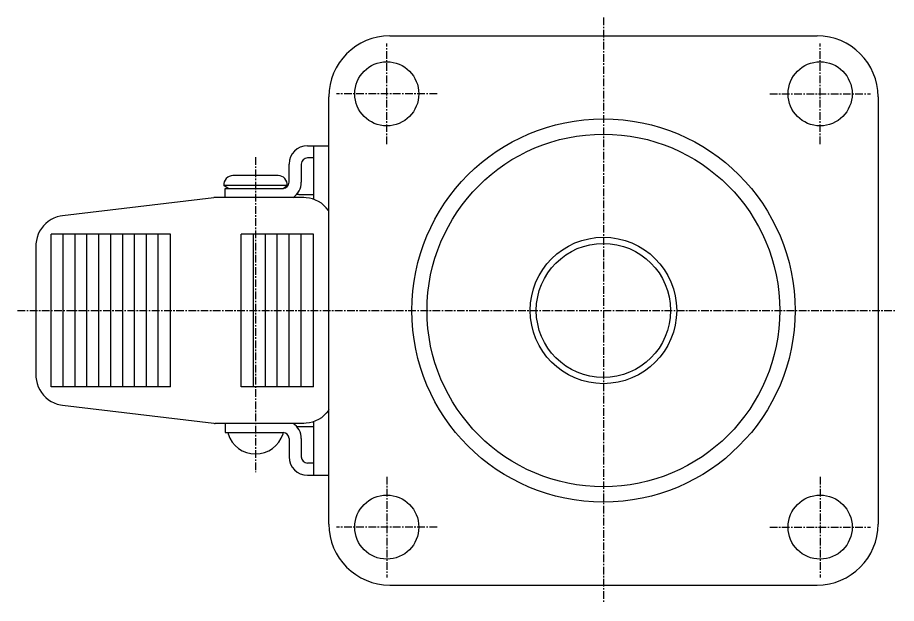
# Model space of a CAD drawing. Extents: x -3314 to -3051, y -50 to 346.
# Drawn here: x -3194.6 to -3050.6, y 249.5 to 345.5 of the extents above; entities that cross this region are included whole.
import ezdxf

# ---------------------------------------------------------------- set-up
doc = ezdxf.new("R2010")
doc.units = 0
doc.linetypes.add('CENTER', pattern=[2, 1.25, -0.25, 0.25, -0.25])
doc.layers.get('0').update_dxf_attribs({"linetype": 'CONTINUOUS'})
doc.layers.add('CENTER', color=1, linetype='CENTER')

msp = doc.modelspace()

# ---------------------------------------------------------------- linework, layer by layer
at = {"color": 7, "linetype": 'CONTINUOUS'}
for p, q in [((-3133.62, 342.55), (-3063.62, 342.55)), ((-3143.62, 262.55), (-3143.62, 332.55)), ((-3053.62, 332.55), (-3053.62, 262.55)), ((-3147.12, 324.55), (-3143.62, 324.55)), ((-3146.12, 324.55), (-3146.12, 315.77)), ((-3146.12, 322.55), (-3147.12, 322.55)), ((-3150.12, 318.55), (-3150.12, 321.55)), ((-3148.12, 321.55), (-3148.12, 318.55)), ((-3151.92, 319.65), (-3159.32, 319.65)), ((-3160.12, 317.55), (-3160.82, 318.04)), ((-3150.42, 318.04), (-3160.82, 318.04)), ((-3160.62, 317.55), (-3151.12, 317.55)), ((-3160.62, 316.05), (-3160.62, 317.55)), ((-3151.12, 317.55), (-3150.42, 318.04)), ((-3162.44, 316.03), (-3187.26, 313.06)), ((-3147.7, 316.05), (-3162.21, 316.05)), ((-3148.55, 316.55), (-3146.12, 316.55)), ((-3169.54, 310.05), (-3189.13, 310.05)), ((-3189.13, 285.05), (-3189.13, 310.05)), ((-3187.14, 285.05), (-3187.14, 310.05)), ((-3185.19, 285.05), (-3185.19, 310.05)), ((-3183.24, 285.05), (-3183.24, 310.05)), ((-3181.29, 285.05), (-3181.29, 310.05)), ((-3179.34, 285.05), (-3179.34, 310.05)), ((-3177.39, 285.05), (-3177.39, 310.05)), ((-3175.44, 285.05), (-3175.44, 310.05)), ((-3173.5, 285.05), (-3173.5, 310.05)), ((-3171.55, 285.05), (-3171.55, 310.05)), ((-3169.54, 285.05), (-3169.54, 310.05)), ((-3157.95, 285.05), (-3157.95, 310.05)), ((-3146.15, 310.05), (-3157.95, 310.05)), ((-3155.95, 285.05), (-3155.95, 310.05)), ((-3154, 285.05), (-3154, 310.05)), ((-3152.06, 285.05), (-3152.06, 310.05)), ((-3150.11, 285.05), (-3150.11, 310.05)), ((-3148.16, 285.05), (-3148.16, 310.05)), ((-3146.15, 285.05), (-3146.15, 310.05)), ((-3191.61, 308.09), (-3191.61, 287)), ((-3169.54, 285.05), (-3189.13, 285.05)), ((-3146.15, 285.05), (-3157.95, 285.05)), ((-3187.26, 282.03), (-3162.44, 279.06)), ((-3147.7, 279.05), (-3162.21, 279.05)), ((-3160.62, 279.05), (-3160.62, 277.55)), ((-3148.55, 278.55), (-3146.12, 278.55)), ((-3146.12, 279.32), (-3146.12, 270.55)), ((-3160.62, 277.55), (-3151.12, 277.55)), ((-3160.12, 277.55), (-3160.12, 277.35)), ((-3151.12, 277.35), (-3151.12, 277.55)), ((-3150.12, 276.55), (-3150.12, 273.55)), ((-3148.12, 276.55), (-3148.12, 273.55)), ((-3146.12, 272.55), (-3147.12, 272.55)), ((-3147.12, 270.55), (-3143.62, 270.55)), ((-3133.62, 252.55), (-3063.62, 252.55))]:
    msp.add_line(p, q, dxfattribs=at)
at = {"color": 7, "linetype": 'CONTINUOUS', "flags": 128}
for points in [[(-3143.62, 313.83), (-3143.69, 313.95), (-3144.03, 314.38), (-3144.41, 314.76), (-3144.83, 315.11), (-3145.28, 315.4), (-3145.77, 315.64), (-3146.27, 315.83), (-3146.79, 315.96), (-3147.33, 316.03), (-3147.7, 316.05)], [(-3187.26, 313.06), (-3187.62, 313), (-3188.14, 312.87), (-3188.65, 312.68), (-3189.12, 312.44), (-3189.57, 312.14), (-3189.99, 311.8), (-3190.37, 311.41), (-3190.7, 310.99), (-3190.99, 310.53), (-3191.22, 310.04), (-3191.4, 309.52), (-3191.53, 308.99), (-3191.6, 308.45), (-3191.61, 308.09)], [(-3191.61, 287), (-3191.59, 286.63), (-3191.53, 286.09), (-3191.4, 285.56), (-3191.22, 285.04), (-3190.98, 284.55), (-3190.69, 284.09), (-3190.35, 283.66), (-3189.97, 283.28), (-3189.56, 282.93), (-3189.1, 282.64), (-3188.62, 282.4), (-3188.11, 282.21), (-3187.59, 282.08), (-3187.26, 282.03)], [(-3143.62, 281.26), (-3143.69, 281.14), (-3144.03, 280.71), (-3144.41, 280.33), (-3144.83, 279.98), (-3145.28, 279.69), (-3145.77, 279.45), (-3146.27, 279.26), (-3146.79, 279.13), (-3147.33, 279.06), (-3147.7, 279.05)]]:
    msp.add_lwpolyline(points, dxfattribs=at)
at = {"color": 7, "linetype": 'CONTINUOUS'}
for centre, radius in [((-3134.12, 333.05), 5.25), ((-3063.12, 333.05), 5.25), ((-3098.62, 297.55), 31.4), ((-3098.62, 297.55), 28.9), ((-3098.62, 297.55), 12), ((-3098.62, 297.55), 11), ((-3134.12, 262.05), 5.25), ((-3063.12, 262.05), 5.25)]:
    msp.add_circle(centre, radius, dxfattribs=at)
for centre, radius, start, end in [((-3133.62, 332.55), 10, 90, 180), ((-3063.62, 332.55), 10, 0, 90), ((-3147.12, 321.55), 3, 90, 180), ((-3147.12, 321.55), 1, 90, 180), ((-3159.32, 318.15), 1.5, 90, 184.1109), ((-3151.92, 318.15), 1.5, 355.8891, 90), ((-3151.12, 318.55), 1, 270, 0), ((-3151.12, 318.55), 3, 303.5573, 0), ((-3162.21, 314.05), 2, 90, 96.8265), ((-3148.55, 312.55), 4, 90, 95.06), ((-3162.21, 281.05), 2, 263.1735, 270), ((-3151.12, 276.55), 3, 0, 56.4427), ((-3148.55, 282.55), 4, 264.94, 270), ((-3155.62, 278.76), 4.72, 197.4923, 342.5077), ((-3151.12, 276.55), 1, 0, 90), ((-3147.12, 273.55), 3, 180, 270), ((-3147.12, 273.55), 1, 180, 270), ((-3133.62, 262.55), 10, 180, 270), ((-3063.62, 262.55), 10, 270, 0)]:
    msp.add_arc(centre, radius, start, end, dxfattribs=at)
at = {"layer": 'CENTER', "color": 1, "linetype": 'CENTER'}
for p, q in [((-3098.62, 345.55), (-3098.62, 249.55)), ((-3134.12, 324.8), (-3134.12, 341.3)), ((-3063.12, 324.8), (-3063.12, 341.3)), ((-3125.87, 333.05), (-3142.37, 333.05)), ((-3071.37, 333.05), (-3054.87, 333.05)), ((-3155.62, 322.65), (-3155.62, 271.05)), ((-3194.61, 297.55), (-3050.62, 297.55)), ((-3134.12, 270.3), (-3134.12, 253.8)), ((-3063.12, 270.3), (-3063.12, 253.8)), ((-3125.87, 262.05), (-3142.37, 262.05)), ((-3071.37, 262.05), (-3054.87, 262.05))]:
    msp.add_line(p, q, dxfattribs=at)

doc.saveas('drawing.dxf')
